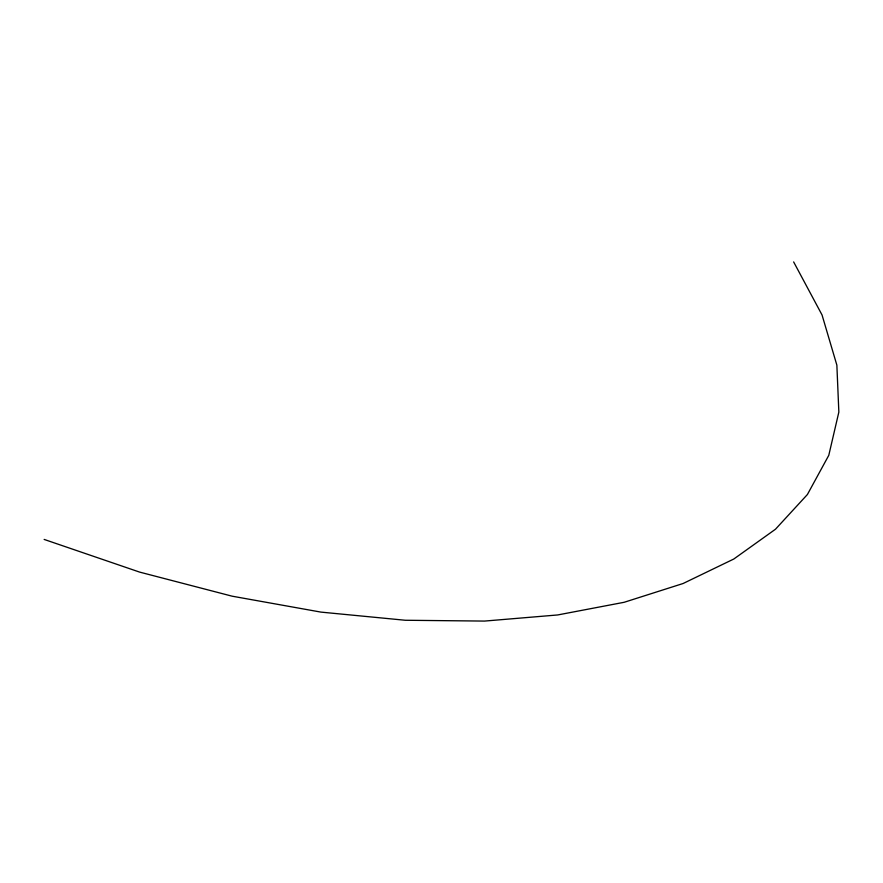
<?xml version="1.0" encoding="UTF-8"?>
<svg xmlns="http://www.w3.org/2000/svg" width="883" height="883" viewBox="0 0 883 883"><rect width="100%" height="100%" fill="white"/><g stroke="black" fill="none" stroke-linecap="round" stroke-linejoin="round"><path stroke-width="1.32" d="M44.15 539.425L139.602 572.096L232.119 596.18L320.948 612.107L405.319 620.263L484.491 621.08L557.681 614.954L624.138 602.294L683.1 583.508L733.806 559.016L775.495 529.215L807.404 494.513L828.784 455.33L838.85 412.074L836.863 365.143L822.04 314.955L793.64 261.92"/></g></svg>
